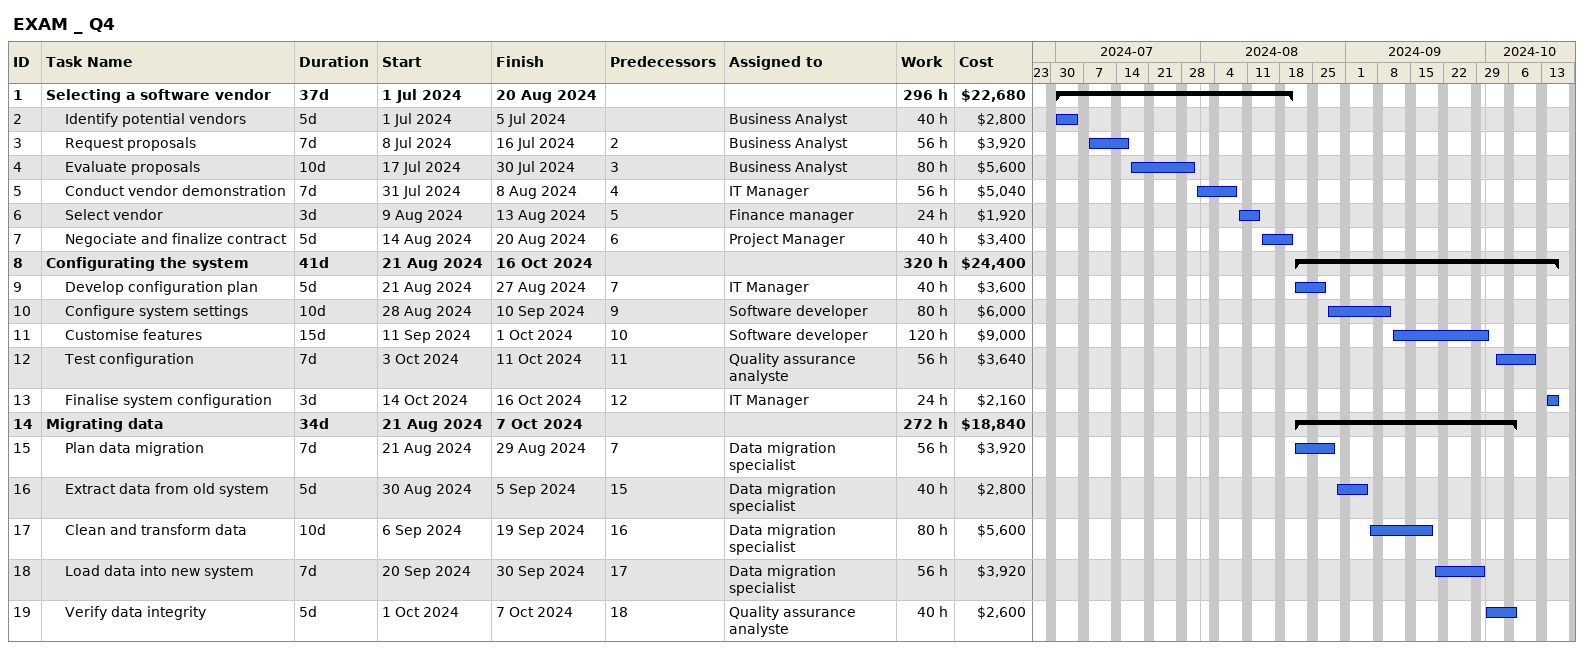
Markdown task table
EXAM _ Q4

| ID | Level | Task | Duration | Start | Finish | Predecessors | Resources | Work (h) | Cost ($) |
|---|---|---|---|---|---|---|---|---|---|
| 1 | 1 | **Selecting a software vendor** | 37d | 2024-07-01 | 2024-08-20 |  |  | 296 | 22680 |
| 2 | 2 | Identify potential vendors | 5d | 2024-07-01 | 2024-07-05 |  | Business Analyst | 40 | 2800 |
| 3 | 2 | Request proposals | 7d | 2024-07-08 | 2024-07-16 | 2 | Business Analyst | 56 | 3920 |
| 4 | 2 | Evaluate proposals | 10d | 2024-07-17 | 2024-07-30 | 3 | Business Analyst | 80 | 5600 |
| 5 | 2 | Conduct vendor demonstration | 7d | 2024-07-31 | 2024-08-08 | 4 | IT Manager | 56 | 5040 |
| 6 | 2 | Select vendor | 3d | 2024-08-09 | 2024-08-13 | 5 | Finance manager | 24 | 1920 |
| 7 | 2 | Negociate and finalize contract | 5d | 2024-08-14 | 2024-08-20 | 6 | Project Manager | 40 | 3400 |
| 8 | 1 | **Configurating the system** | 41d | 2024-08-21 | 2024-10-16 |  |  | 320 | 24400 |
| 9 | 2 | Develop configuration plan | 5d | 2024-08-21 | 2024-08-27 | 7 | IT Manager | 40 | 3600 |
| 10 | 2 | Configure system settings | 10d | 2024-08-28 | 2024-09-10 | 9 | Software developer | 80 | 6000 |
| 11 | 2 | Customise features | 15d | 2024-09-11 | 2024-10-01 | 10 | Software developer | 120 | 9000 |
| 12 | 2 | Test configuration | 7d | 2024-10-03 | 2024-10-11 | 11 | Quality assurance analyste | 56 | 3640 |
| 13 | 2 | Finalise system configuration | 3d | 2024-10-14 | 2024-10-16 | 12 | IT Manager | 24 | 2160 |
| 14 | 1 | **Migrating data** | 34d | 2024-08-21 | 2024-10-07 |  |  | 272 | 18840 |
| 15 | 2 | Plan data migration | 7d | 2024-08-21 | 2024-08-29 | 7 | Data migration specialist | 56 | 3920 |
| 16 | 2 | Extract data from old system | 5d | 2024-08-30 | 2024-09-05 | 15 | Data migration specialist | 40 | 2800 |
| 17 | 2 | Clean and transform data | 10d | 2024-09-06 | 2024-09-19 | 16 | Data migration specialist | 80 | 5600 |
| 18 | 2 | Load data into new system | 7d | 2024-09-20 | 2024-09-30 | 17 | Data migration specialist | 56 | 3920 |
| 19 | 2 | Verify data integrity | 5d | 2024-10-01 | 2024-10-07 | 18 | Quality assurance analyste | 40 | 2600 |
